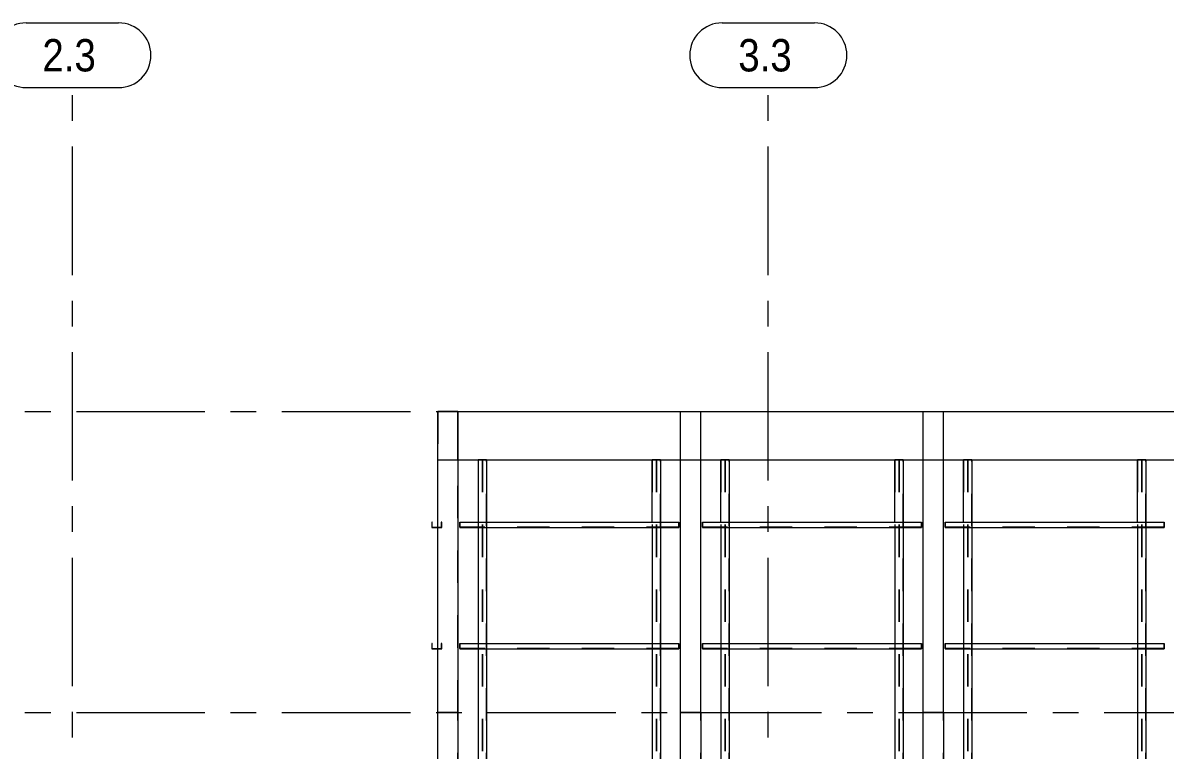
# Model space of a CAD drawing. Header units: millimetres. Extents: x 652937 to 1670132, y 1473552 to 2851037.
# Drawn here: x 663577.87 to 663591.98, y 1524464.58 to 1524473.56 of the extents above; entities that cross this region are included whole.
import ezdxf

# ---------------------------------------------------------------- set-up
doc = ezdxf.new("R2010")
doc.units = ezdxf.units.MM
doc.linetypes.add('XKITLINE00', pattern=[0])
doc.linetypes.add('XKITLINE02', pattern=[4, 2, -2])
doc.layers.add('Part', color=7, linetype='Continuous', lineweight=0)
doc.layers.add('S-GRID', color=7, linetype='Continuous', lineweight=9)
doc.styles.add('Arial', font='arial.ttf')

# ---------------------------------------------------------------- blocks, each defined once
blk = doc.blocks.new('*A20101502')
at = {"layer": 'S-GRID', "color": 7, "linetype": 'XKITLINE00', "lineweight": 0}
for p, q in [((637.405443, 66.568115), (638.992943, 66.568115)), ((640.580443, 66.568115), (648.517943, 66.568115)), ((650.105443, 66.568115), (651.692943, 66.568115)), ((653.280443, 66.568115), (661.217943, 66.568115)), ((662.805443, 66.568115), (664.392943, 66.568115)), ((665.980443, 66.568115), (673.917943, 66.568115)), ((675.505443, 66.568115), (677.092943, 66.568115)), ((678.680443, 66.568115), (686.617943, 66.568115)), ((688.205443, 66.568115), (689.792943, 66.568115)), ((691.380443, 66.568115), (699.317943, 66.568115)), ((700.905443, 66.568115), (702.492943, 66.568115)), ((704.080443, 66.568115), (712.017943, 66.568115))]:
    blk.add_line(p, q, dxfattribs=at)
blk = doc.blocks.new('*A20111503')
at = {"layer": 'Part', "color": 7, "linetype": 'XKITLINE00', "lineweight": 0}
for p, q in [((664.159217, 63.568115), (664.159217, 66.568115)), ((664.159217, 66.568115), (664.159228, 66.568115)), ((664.159217, 66.568115), (716.152661, 66.568115)), ((664.159228, 63.568115), (664.159217, 63.568115)), ((664.159217, 63.568115), (716.152661, 63.568115))]:
    blk.add_line(p, q, dxfattribs=at)
at = {"layer": 'Part', "color": 7, "linetype": 'XKITLINE02', "lineweight": 0}
blk.add_line((664.159228, 66.568115), (664.159228, 63.568115), dxfattribs=at)
blk = doc.blocks.new('*A20121504')
at = {"layer": 'Part', "color": 7, "linetype": 'XKITLINE02', "lineweight": 0}
for p, q in [((694.254256, 59.718115), (694.254225, 59.718115)), ((694.254225, 59.718115), (694.254225, 59.393115)), ((694.254225, 59.393115), (694.254256, 59.393115)), ((694.254227, 59.423115), (694.254227, 59.718115)), ((707.804225, 59.423115), (694.254227, 59.423115)), ((694.254254, 59.423115), (694.254254, 59.718115)), ((707.804196, 59.393115), (707.804196, 59.718115)), ((707.804196, 59.718115), (707.804198, 59.718115)), ((707.804198, 59.718115), (707.804198, 59.423115)), ((707.804198, 59.423115), (707.804225, 59.423115)), ((707.804225, 59.423115), (707.804225, 59.718115))]:
    blk.add_line(p, q, dxfattribs=at)
at = {"layer": 'Part', "color": 7, "linetype": 'XKITLINE00', "lineweight": 0}
for p, q in [((694.254225, 59.393115), (707.804227, 59.393115)), ((694.254254, 59.718115), (707.804227, 59.718115)), ((694.254256, 59.718115), (694.254256, 59.393115)), ((707.804227, 59.393115), (707.804196, 59.393115)), ((707.804225, 59.718115), (707.804227, 59.718115)), ((707.804227, 59.718115), (707.804227, 59.393115))]:
    blk.add_line(p, q, dxfattribs=at)
blk = doc.blocks.new('*A20131505')
at = {"layer": 'S-GRID', "color": 7, "linetype": 'XKITLINE00', "lineweight": 0}
for p, q in [((637.405443, 47.968115), (638.992943, 47.968115)), ((640.580443, 47.968115), (648.517943, 47.968115)), ((650.105443, 47.968115), (651.692943, 47.968115)), ((653.280443, 47.968115), (661.217943, 47.968115)), ((662.805443, 47.968115), (664.392943, 47.968115)), ((665.980443, 47.968115), (673.917943, 47.968115)), ((675.505443, 47.968115), (677.092943, 47.968115)), ((678.680443, 47.968115), (686.617943, 47.968115)), ((688.205443, 47.968115), (689.792943, 47.968115)), ((691.380443, 47.968115), (699.317943, 47.968115)), ((700.905443, 47.968115), (702.492943, 47.968115)), ((704.080443, 47.968115), (712.017943, 47.968115))]:
    blk.add_line(p, q, dxfattribs=at)
blk = doc.blocks.new('*A20291521')
at = {"layer": 'Part', "color": 7, "linetype": 'XKITLINE00', "lineweight": 0}
for p, q in [((676.164197, 59.718115), (676.164197, 63.568115)), ((676.664197, 63.568115), (676.664197, 59.718115)), ((676.164197, 59.393115), (676.164197, 52.218115)), ((676.664197, 59.393115), (676.664197, 52.218115)), ((676.164197, 51.893115), (676.164197, 44.718115)), ((676.664197, 51.893115), (676.664197, 44.718115)), ((676.164197, 44.393115), (676.164197, 37.218115)), ((676.664197, 44.393115), (676.664197, 37.218115)), ((676.164197, 36.893115), (676.164197, 31.468115)), ((676.664197, 36.893115), (676.664197, 31.468115))]:
    blk.add_line(p, q, dxfattribs=at)
at = {"layer": 'Part', "color": 7, "linetype": 'XKITLINE02', "lineweight": 0}
for p, q in [((676.6642, 63.568115), (676.164197, 63.568115)), ((676.164197, 63.568115), (676.164197, 59.393115)), ((676.1642, 63.568115), (676.1642, 31.468115)), ((676.399197, 63.568115), (676.399197, 31.468115)), ((676.3992, 63.568115), (676.3992, 31.468115)), ((676.429197, 63.568115), (676.429197, 31.468115)), ((676.4292, 63.568115), (676.4292, 31.468115)), ((676.6642, 31.468115), (676.6642, 63.568115)), ((676.664197, 59.718115), (676.664197, 59.393115)), ((676.164197, 52.218115), (676.164197, 51.893115)), ((676.664197, 52.218115), (676.664197, 51.893115)), ((676.164197, 44.718115), (676.164197, 44.393115)), ((676.664197, 44.718115), (676.664197, 44.393115)), ((676.164197, 37.218115), (676.164197, 36.893115)), ((676.664197, 37.218115), (676.664197, 36.893115)), ((676.164197, 31.468115), (676.6642, 31.468115))]:
    blk.add_line(p, q, dxfattribs=at)
blk = doc.blocks.new('*A20301522')
at = {"layer": 'Part', "color": 7, "linetype": 'XKITLINE00', "lineweight": 0}
for p, q in [((691.159197, 59.718115), (691.159197, 63.568115)), ((691.659197, 63.568115), (691.659197, 59.718115)), ((691.159197, 59.393115), (691.159197, 52.218115)), ((691.659197, 59.393115), (691.659197, 52.218115)), ((691.159197, 51.893115), (691.159197, 44.718115)), ((691.659197, 51.893115), (691.659197, 44.718115)), ((691.159197, 44.393115), (691.159197, 37.218115)), ((691.659197, 44.393115), (691.659197, 37.218115)), ((691.159197, 36.893115), (691.159197, 31.468115)), ((691.659197, 36.893115), (691.659197, 31.468115))]:
    blk.add_line(p, q, dxfattribs=at)
at = {"layer": 'Part', "color": 7, "linetype": 'XKITLINE02', "lineweight": 0}
for p, q in [((691.6592, 63.568115), (691.159197, 63.568115)), ((691.159197, 63.568115), (691.159197, 59.393115)), ((691.1592, 63.568115), (691.1592, 31.468115)), ((691.394197, 63.568115), (691.394197, 31.468115)), ((691.3942, 63.568115), (691.3942, 31.468115)), ((691.424197, 63.568115), (691.424197, 31.468115)), ((691.4242, 63.568115), (691.4242, 31.468115)), ((691.6592, 31.468115), (691.6592, 63.568115)), ((691.659197, 59.718115), (691.659197, 59.393115)), ((691.159197, 52.218115), (691.159197, 51.893115)), ((691.659197, 52.218115), (691.659197, 51.893115)), ((691.159197, 44.718115), (691.159197, 44.393115)), ((691.659197, 44.718115), (691.659197, 44.393115)), ((691.159197, 37.218115), (691.159197, 36.893115)), ((691.659197, 37.218115), (691.659197, 36.893115)), ((691.159197, 31.468115), (691.6592, 31.468115))]:
    blk.add_line(p, q, dxfattribs=at)
blk = doc.blocks.new('*A20311523')
at = {"layer": 'Part', "color": 7, "linetype": 'XKITLINE00', "lineweight": 0}
for p, q in [((680.409209, 59.718115), (680.409209, 63.568115)), ((680.909209, 63.568115), (680.909209, 59.718115)), ((680.409209, 59.393115), (680.409209, 52.218115)), ((680.909209, 59.393115), (680.909209, 52.218115)), ((680.409209, 51.893115), (680.409209, 44.718115)), ((680.909209, 51.893115), (680.909209, 44.718115)), ((680.409209, 44.393115), (680.409209, 37.218115)), ((680.909209, 44.393115), (680.909209, 37.218115)), ((680.409209, 36.893115), (680.409209, 31.468115)), ((680.909209, 36.893115), (680.909209, 31.468115))]:
    blk.add_line(p, q, dxfattribs=at)
at = {"layer": 'Part', "color": 7, "linetype": 'XKITLINE02', "lineweight": 0}
for p, q in [((680.909213, 63.568115), (680.409209, 63.568115)), ((680.40921, 63.568115), (680.409209, 59.393115)), ((680.409212, 63.568115), (680.409213, 31.468115)), ((680.64421, 63.568115), (680.64421, 31.468115)), ((680.644212, 63.568115), (680.644212, 31.468115)), ((680.67421, 63.568115), (680.67421, 31.468115)), ((680.674212, 63.568115), (680.674212, 31.468115)), ((680.909213, 31.468115), (680.909212, 63.568115)), ((680.909209, 59.718115), (680.909209, 59.393115)), ((680.409209, 52.218115), (680.409209, 51.893115)), ((680.909209, 52.218115), (680.909209, 51.893115)), ((680.409209, 44.718115), (680.409209, 44.393115)), ((680.909209, 44.718115), (680.909209, 44.393115)), ((680.409209, 37.218115), (680.409209, 36.893115)), ((680.909209, 37.218115), (680.909209, 36.893115)), ((680.409209, 31.468115), (680.909213, 31.468115))]:
    blk.add_line(p, q, dxfattribs=at)
blk = doc.blocks.new('*A20321524')
at = {"layer": 'Part', "color": 7, "linetype": 'XKITLINE00', "lineweight": 0}
for p, q in [((706.154197, 59.718115), (706.154197, 63.568115)), ((706.654197, 63.568115), (706.654197, 59.718115)), ((706.154197, 59.393115), (706.154197, 52.218115)), ((706.654197, 59.393115), (706.654197, 52.218115)), ((706.154197, 51.893115), (706.154197, 44.718115)), ((706.654197, 51.893115), (706.654197, 44.718115)), ((706.154197, 44.393115), (706.154197, 37.218115)), ((706.654197, 44.393115), (706.654197, 37.218115)), ((706.154197, 36.893115), (706.154197, 31.468115)), ((706.654197, 36.893115), (706.654197, 31.468115))]:
    blk.add_line(p, q, dxfattribs=at)
at = {"layer": 'Part', "color": 7, "linetype": 'XKITLINE02', "lineweight": 0}
for p, q in [((706.6542, 63.568115), (706.154197, 63.568115)), ((706.154197, 63.568115), (706.154197, 59.393115)), ((706.1542, 63.568115), (706.1542, 31.468115)), ((706.389197, 63.568115), (706.389197, 31.468115)), ((706.3892, 63.568115), (706.3892, 31.468115)), ((706.419197, 63.568115), (706.419197, 31.468115)), ((706.4192, 63.568115), (706.4192, 31.468115)), ((706.6542, 31.468115), (706.6542, 63.568115)), ((706.654197, 59.718115), (706.654197, 59.393115)), ((706.154197, 52.218115), (706.154197, 51.893115)), ((706.654197, 52.218115), (706.654197, 51.893115)), ((706.154197, 44.718115), (706.154197, 44.393115)), ((706.654197, 44.718115), (706.654197, 44.393115)), ((706.154197, 37.218115), (706.154197, 36.893115)), ((706.654197, 37.218115), (706.654197, 36.893115)), ((706.154197, 31.468115), (706.6542, 31.468115))]:
    blk.add_line(p, q, dxfattribs=at)
blk = doc.blocks.new('*A20331525')
at = {"layer": 'Part', "color": 7, "linetype": 'XKITLINE00', "lineweight": 0}
for p, q in [((695.404209, 59.718115), (695.404209, 63.568115)), ((695.904209, 63.568115), (695.904209, 59.718115)), ((695.404209, 59.393115), (695.404209, 52.218115)), ((695.904209, 59.393115), (695.904209, 52.218115)), ((695.404209, 51.893115), (695.404209, 44.718115)), ((695.904209, 51.893115), (695.904209, 44.718115)), ((695.404209, 44.393115), (695.404209, 37.218115)), ((695.904209, 44.393115), (695.904209, 37.218115)), ((695.404209, 36.893115), (695.404209, 31.468115)), ((695.904209, 36.893115), (695.904209, 31.468115))]:
    blk.add_line(p, q, dxfattribs=at)
at = {"layer": 'Part', "color": 7, "linetype": 'XKITLINE02', "lineweight": 0}
for p, q in [((695.904213, 63.568115), (695.404209, 63.568115)), ((695.40421, 63.568115), (695.404209, 59.393115)), ((695.404212, 63.568115), (695.404213, 31.468115)), ((695.63921, 63.568115), (695.63921, 31.468115)), ((695.639212, 63.568115), (695.639212, 31.468115)), ((695.66921, 63.568115), (695.66921, 31.468115)), ((695.669212, 63.568115), (695.669212, 31.468115)), ((695.904213, 31.468115), (695.904212, 63.568115)), ((695.904209, 59.718115), (695.904209, 59.393115)), ((695.404209, 52.218115), (695.404209, 51.893115)), ((695.904209, 52.218115), (695.904209, 51.893115)), ((695.404209, 44.718115), (695.404209, 44.393115)), ((695.904209, 44.718115), (695.904209, 44.393115)), ((695.404209, 37.218115), (695.404209, 36.893115)), ((695.904209, 37.218115), (695.904209, 36.893115)), ((695.404209, 31.468115), (695.904213, 31.468115))]:
    blk.add_line(p, q, dxfattribs=at)
blk = doc.blocks.new('*A20351527')
at = {"layer": 'Part', "color": 7, "linetype": 'XKITLINE00', "lineweight": 0}
for p, q in [((692.909217, 47.968115), (692.909217, 66.568115)), ((692.909217, 66.568115), (694.159217, 66.568115)), ((694.159217, 47.968115), (694.159217, 66.568115)), ((694.159217, 66.568115), (694.15923, 66.568115)), ((694.159217, 47.968115), (692.909217, 47.968115)), ((694.15923, 47.968115), (694.159217, 47.968115))]:
    blk.add_line(p, q, dxfattribs=at)
at = {"layer": 'Part', "color": 7, "linetype": 'XKITLINE02', "lineweight": 0}
for p, q in [((692.90923, 47.968115), (692.90923, 66.568115)), ((694.159217, 66.568115), (694.15923, 66.568115)), ((694.15923, 47.968115), (694.15923, 66.568115)), ((694.159217, 47.968115), (694.15923, 47.968115))]:
    blk.add_line(p, q, dxfattribs=at)
blk = doc.blocks.new('*A20361528')
at = {"layer": 'Part', "color": 7, "linetype": 'XKITLINE00', "lineweight": 0}
for p, q in [((677.909217, 47.968115), (677.909217, 66.568115)), ((677.909217, 66.568115), (679.159217, 66.568115)), ((679.159217, 47.968115), (679.159217, 66.568115)), ((679.159217, 66.568115), (679.15923, 66.568115)), ((679.159217, 47.968115), (677.909217, 47.968115)), ((679.15923, 47.968115), (679.159217, 47.968115))]:
    blk.add_line(p, q, dxfattribs=at)
at = {"layer": 'Part', "color": 7, "linetype": 'XKITLINE02', "lineweight": 0}
for p, q in [((677.90923, 47.968115), (677.90923, 66.568115)), ((679.159217, 66.568115), (679.15923, 66.568115)), ((679.15923, 47.968115), (679.15923, 66.568115)), ((679.159217, 47.968115), (679.15923, 47.968115))]:
    blk.add_line(p, q, dxfattribs=at)
blk = doc.blocks.new('*A20371529')
at = {"layer": 'Part', "color": 7, "linetype": 'XKITLINE00', "lineweight": 0}
for p, q in [((677.909217, 31.468115), (677.909217, 47.968115)), ((677.909217, 47.968115), (679.159217, 47.968115)), ((679.15923, 47.968115), (679.159217, 47.968115)), ((679.159217, 47.968115), (679.159217, 31.468115)), ((679.159217, 31.468115), (677.909217, 31.468115)), ((679.15923, 31.468115), (679.159217, 31.468115))]:
    blk.add_line(p, q, dxfattribs=at)
at = {"layer": 'Part', "color": 7, "linetype": 'XKITLINE02', "lineweight": 0}
for p, q in [((677.90923, 31.468115), (677.90923, 47.968115)), ((679.15923, 31.468115), (679.15923, 47.968115))]:
    blk.add_line(p, q, dxfattribs=at)
blk = doc.blocks.new('*A20381530')
at = {"layer": 'Part', "color": 7, "linetype": 'XKITLINE00', "lineweight": 0}
for p, q in [((692.909217, 31.468115), (692.909217, 47.968115)), ((692.909217, 47.968115), (694.159217, 47.968115)), ((694.15923, 47.968115), (694.159217, 47.968115)), ((694.159217, 47.968115), (694.159217, 31.468115)), ((694.159217, 31.468115), (692.909217, 31.468115)), ((694.15923, 31.468115), (694.159217, 31.468115))]:
    blk.add_line(p, q, dxfattribs=at)
at = {"layer": 'Part', "color": 7, "linetype": 'XKITLINE02', "lineweight": 0}
for p, q in [((692.90923, 31.468115), (692.90923, 47.968115)), ((694.15923, 31.468115), (694.15923, 47.968115))]:
    blk.add_line(p, q, dxfattribs=at)
blk = doc.blocks.new('*A20431535')
at = {"layer": 'Part', "color": 7, "linetype": 'XKITLINE02', "lineweight": 0}
for p, q in [((664.264256, 52.218115), (664.264225, 52.218115)), ((664.264225, 52.218115), (664.264225, 51.893115)), ((664.264225, 51.893115), (664.264256, 51.893115)), ((664.264227, 51.923115), (664.264227, 52.218115)), ((677.814225, 51.923115), (664.264227, 51.923115)), ((664.264254, 51.923115), (664.264254, 52.218115)), ((677.814196, 51.893115), (677.814196, 52.218115)), ((677.814196, 52.218115), (677.814198, 52.218115)), ((677.814198, 52.218115), (677.814198, 51.923115)), ((677.814198, 51.923115), (677.814225, 51.923115)), ((677.814225, 51.923115), (677.814225, 52.218115))]:
    blk.add_line(p, q, dxfattribs=at)
at = {"layer": 'Part', "color": 7, "linetype": 'XKITLINE00', "lineweight": 0}
for p, q in [((664.264225, 51.893115), (677.814227, 51.893115)), ((664.264254, 52.218115), (677.814227, 52.218115)), ((664.264256, 52.218115), (664.264256, 51.893115)), ((677.814227, 51.893115), (677.814196, 51.893115)), ((677.814225, 52.218115), (677.814227, 52.218115)), ((677.814227, 52.218115), (677.814227, 51.893115))]:
    blk.add_line(p, q, dxfattribs=at)
blk = doc.blocks.new('*A20441536')
at = {"layer": 'Part', "color": 7, "linetype": 'XKITLINE02', "lineweight": 0}
for p, q in [((679.259256, 52.218115), (679.259225, 52.218115)), ((679.259225, 52.218115), (679.259225, 51.893115)), ((679.259225, 51.893115), (679.259256, 51.893115)), ((679.259227, 51.923115), (679.259227, 52.218115)), ((692.809225, 51.923115), (679.259227, 51.923115)), ((679.259254, 51.923115), (679.259254, 52.218115)), ((692.809196, 51.893115), (692.809196, 52.218115)), ((692.809196, 52.218115), (692.809198, 52.218115)), ((692.809198, 52.218115), (692.809198, 51.923115)), ((692.809198, 51.923115), (692.809225, 51.923115)), ((692.809225, 51.923115), (692.809225, 52.218115))]:
    blk.add_line(p, q, dxfattribs=at)
at = {"layer": 'Part', "color": 7, "linetype": 'XKITLINE00', "lineweight": 0}
for p, q in [((679.259225, 51.893115), (692.809227, 51.893115)), ((679.259254, 52.218115), (692.809227, 52.218115)), ((679.259256, 52.218115), (679.259256, 51.893115)), ((692.809227, 51.893115), (692.809196, 51.893115)), ((692.809225, 52.218115), (692.809227, 52.218115)), ((692.809227, 52.218115), (692.809227, 51.893115))]:
    blk.add_line(p, q, dxfattribs=at)
blk = doc.blocks.new('*A20451537')
at = {"layer": 'Part', "color": 7, "linetype": 'XKITLINE02', "lineweight": 0}
for p, q in [((694.254256, 52.218115), (694.254225, 52.218115)), ((694.254225, 52.218115), (694.254225, 51.893115)), ((694.254225, 51.893115), (694.254256, 51.893115)), ((694.254227, 51.923115), (694.254227, 52.218115)), ((707.804225, 51.923115), (694.254227, 51.923115)), ((694.254254, 51.923115), (694.254254, 52.218115)), ((707.804196, 51.893115), (707.804196, 52.218115)), ((707.804196, 52.218115), (707.804198, 52.218115)), ((707.804198, 52.218115), (707.804198, 51.923115)), ((707.804198, 51.923115), (707.804225, 51.923115)), ((707.804225, 51.923115), (707.804225, 52.218115))]:
    blk.add_line(p, q, dxfattribs=at)
at = {"layer": 'Part', "color": 7, "linetype": 'XKITLINE00', "lineweight": 0}
for p, q in [((694.254225, 51.893115), (707.804227, 51.893115)), ((694.254254, 52.218115), (707.804227, 52.218115)), ((694.254256, 52.218115), (694.254256, 51.893115)), ((707.804227, 51.893115), (707.804196, 51.893115)), ((707.804225, 52.218115), (707.804227, 52.218115)), ((707.804227, 52.218115), (707.804227, 51.893115))]:
    blk.add_line(p, q, dxfattribs=at)
blk = doc.blocks.new('*A20461538')
at = {"layer": 'Part', "color": 7, "linetype": 'XKITLINE00', "lineweight": 0}
for p, q in [((665.414209, 63.568115), (665.414209, 59.718115)), ((665.914209, 63.568115), (665.914209, 59.718115)), ((665.414209, 59.393115), (665.414209, 52.218115)), ((665.914209, 59.393115), (665.914209, 52.218115)), ((665.414209, 51.893115), (665.414209, 44.718115)), ((665.914209, 51.893115), (665.914209, 44.718115)), ((665.414209, 44.393115), (665.414209, 37.218115)), ((665.914209, 44.393115), (665.914209, 37.218115)), ((665.414209, 36.893115), (665.414209, 31.468115)), ((665.914209, 36.893115), (665.914209, 31.468115))]:
    blk.add_line(p, q, dxfattribs=at)
at = {"layer": 'Part', "color": 7, "linetype": 'XKITLINE02', "lineweight": 0}
for p, q in [((665.914213, 63.568115), (665.414209, 63.568115)), ((665.414212, 63.568115), (665.414213, 31.468115)), ((665.64921, 63.568115), (665.64921, 31.468115)), ((665.649212, 63.568115), (665.649212, 31.468115)), ((665.67921, 63.568115), (665.67921, 31.468115)), ((665.679212, 63.568115), (665.679212, 31.468115)), ((665.914213, 31.468115), (665.914212, 63.568115)), ((665.414209, 59.718115), (665.414209, 59.393115)), ((665.914209, 59.718115), (665.914209, 59.393115)), ((665.414209, 52.218115), (665.414209, 51.893115)), ((665.914209, 52.218115), (665.914209, 51.893115)), ((665.414209, 44.718115), (665.414209, 44.393115)), ((665.914209, 44.718115), (665.914209, 44.393115)), ((665.414209, 37.218115), (665.414209, 36.893115)), ((665.914209, 37.218115), (665.914209, 36.893115)), ((665.414209, 31.468115), (665.914213, 31.468115))]:
    blk.add_line(p, q, dxfattribs=at)
blk = doc.blocks.new('*A20471539')
at = {"layer": 'Part', "color": 7, "linetype": 'XKITLINE00', "lineweight": 0}
for p, q in [((662.909217, 47.968115), (662.909217, 66.568115)), ((662.909217, 66.568115), (664.159217, 66.568115)), ((664.15923, 66.568115), (664.159217, 66.568115)), ((664.159217, 66.568115), (664.159217, 47.968115)), ((664.159217, 47.968115), (662.909217, 47.968115)), ((664.15923, 47.968115), (664.159217, 47.968115))]:
    blk.add_line(p, q, dxfattribs=at)
at = {"layer": 'Part', "color": 7, "linetype": 'XKITLINE02', "lineweight": 0}
for p, q in [((662.90923, 47.968115), (662.90923, 66.568115)), ((664.15923, 47.968115), (664.15923, 66.568115))]:
    blk.add_line(p, q, dxfattribs=at)
blk = doc.blocks.new('*A20481540')
at = {"layer": 'Part', "color": 7, "linetype": 'XKITLINE00', "lineweight": 0}
for p, q in [((662.909217, 31.468115), (662.909217, 47.968115)), ((662.909217, 47.968115), (664.159217, 47.968115)), ((664.15923, 47.968115), (664.159217, 47.968115)), ((664.159217, 47.968115), (664.159217, 31.468115)), ((664.159217, 31.468115), (662.909217, 31.468115)), ((664.15923, 31.468115), (664.159217, 31.468115))]:
    blk.add_line(p, q, dxfattribs=at)
at = {"layer": 'Part', "color": 7, "linetype": 'XKITLINE02', "lineweight": 0}
for p, q in [((662.90923, 31.468115), (662.90923, 47.968115)), ((664.15923, 31.468115), (664.15923, 47.968115))]:
    blk.add_line(p, q, dxfattribs=at)
blk = doc.blocks.new('*A20601552')
at = {"layer": 'Part', "color": 7, "linetype": 'XKITLINE00', "lineweight": 0}
for p, q in [((662.574559, 52.218115), (662.534559, 52.218115)), ((662.534559, 52.218115), (662.534559, 51.893115)), ((662.534559, 51.893115), (662.909217, 51.893115)), ((662.574559, 51.923115), (662.574559, 52.218115)), ((662.574559, 51.923115), (662.909217, 51.923115))]:
    blk.add_line(p, q, dxfattribs=at)
at = {"layer": 'Part', "color": 7, "linetype": 'XKITLINE02', "lineweight": 0}
for p, q in [((662.534559, 52.218115), (662.534617, 52.218115)), ((662.534559, 51.893115), (662.534617, 51.893115)), ((662.574559, 52.218115), (662.574617, 52.218115)), ((662.574559, 51.923115), (662.574617, 51.923115)), ((662.909217, 51.923115), (663.119559, 51.923115)), ((662.909217, 51.893115), (663.159559, 51.893115)), ((663.119559, 52.218115), (663.119617, 52.218115)), ((663.159559, 52.218115), (663.119559, 52.218115)), ((663.119559, 52.218115), (663.119559, 51.923115)), ((663.119559, 51.923115), (663.119617, 51.923115)), ((663.159559, 52.218115), (663.159617, 52.218115)), ((663.159559, 51.893115), (663.159559, 52.218115)), ((663.159559, 51.893115), (663.159617, 51.893115))]:
    blk.add_line(p, q, dxfattribs=at)
blk = doc.blocks.new('*A20631554')
at = {"layer": 'S-GRID', "color": 7, "linetype": 'XKITLINE00', "lineweight": 0}
for p, q in [((640.334214, 84.516279), (640.334214, 86.103779)), ((640.334214, 74.991279), (640.334214, 82.928779)), ((640.334214, 71.816279), (640.334214, 73.403779)), ((640.334214, 62.291279), (640.334214, 70.228779)), ((640.334214, 59.116279), (640.334214, 60.703779)), ((640.334214, 49.591279), (640.334214, 57.528779)), ((640.334214, 46.416279), (640.334214, 48.003779)), ((640.334214, 36.891279), (640.334214, 44.828779)), ((640.334214, 33.716279), (640.334214, 35.303779)), ((640.334214, 24.191279), (640.334214, 32.128779)), ((640.334214, 21.016279), (640.334214, 22.603779)), ((640.334214, 11.491279), (640.334214, 19.428779)), ((640.334214, 8.316279), (640.334214, 9.903779)), ((640.334214, -1.208721), (640.334214, 6.728779))]:
    blk.add_line(p, q, dxfattribs=at)
at = {"layer": 'S-GRID', "color": 7, "style": 'Arial', "width": 0.85}
blk.add_text('2.3', height=2, dxfattribs=at).set_placement((638.480211, 87.568115))
blk = doc.blocks.new('*A21081599')
at = {"layer": 'Part', "color": 7, "linetype": 'XKITLINE02', "lineweight": 0}
for p, q in [((664.264256, 59.718115), (664.264225, 59.718115)), ((664.264225, 59.718115), (664.264225, 59.393115)), ((664.264225, 59.393115), (664.264256, 59.393115)), ((664.264227, 59.423115), (664.264227, 59.718115)), ((677.814225, 59.423115), (664.264227, 59.423115)), ((664.264254, 59.423115), (664.264254, 59.718115)), ((677.814196, 59.393115), (677.814196, 59.718115)), ((677.814196, 59.718115), (677.814198, 59.718115)), ((677.814198, 59.718115), (677.814198, 59.423115)), ((677.814198, 59.423115), (677.814225, 59.423115)), ((677.814225, 59.423115), (677.814225, 59.718115))]:
    blk.add_line(p, q, dxfattribs=at)
at = {"layer": 'Part', "color": 7, "linetype": 'XKITLINE00', "lineweight": 0}
for p, q in [((664.264225, 59.393115), (677.814227, 59.393115)), ((664.264254, 59.718115), (677.814227, 59.718115)), ((664.264256, 59.718115), (664.264256, 59.393115)), ((677.814227, 59.393115), (677.814196, 59.393115)), ((677.814225, 59.718115), (677.814227, 59.718115)), ((677.814227, 59.718115), (677.814227, 59.393115))]:
    blk.add_line(p, q, dxfattribs=at)
blk = doc.blocks.new('*A21091600')
at = {"layer": 'Part', "color": 7, "linetype": 'XKITLINE02', "lineweight": 0}
for p, q in [((679.259256, 59.718115), (679.259225, 59.718115)), ((679.259225, 59.718115), (679.259225, 59.393115)), ((679.259225, 59.393115), (679.259256, 59.393115)), ((679.259227, 59.423115), (679.259227, 59.718115)), ((692.809225, 59.423115), (679.259227, 59.423115)), ((679.259254, 59.423115), (679.259254, 59.718115)), ((692.809196, 59.393115), (692.809196, 59.718115)), ((692.809196, 59.718115), (692.809198, 59.718115)), ((692.809198, 59.718115), (692.809198, 59.423115)), ((692.809198, 59.423115), (692.809225, 59.423115)), ((692.809225, 59.423115), (692.809225, 59.718115))]:
    blk.add_line(p, q, dxfattribs=at)
at = {"layer": 'Part', "color": 7, "linetype": 'XKITLINE00', "lineweight": 0}
for p, q in [((679.259225, 59.393115), (692.809227, 59.393115)), ((679.259254, 59.718115), (692.809227, 59.718115)), ((679.259256, 59.718115), (679.259256, 59.393115)), ((692.809227, 59.393115), (692.809196, 59.393115)), ((692.809225, 59.718115), (692.809227, 59.718115)), ((692.809227, 59.718115), (692.809227, 59.393115))]:
    blk.add_line(p, q, dxfattribs=at)
blk = doc.blocks.new('*A21101601')
at = {"layer": 'Part', "color": 7, "linetype": 'XKITLINE02', "lineweight": 0}
for p, q in [((664.159236, 66.568115), (662.90923, 66.568115)), ((662.90923, 66.568115), (662.90923, 63.568115)), ((664.15923, 63.568115), (664.15923, 66.568115)), ((662.90923, 63.568115), (664.159236, 63.568115))]:
    blk.add_line(p, q, dxfattribs=at)
blk = doc.blocks.new('*A21111602')
at = {"layer": 'Part', "color": 7, "linetype": 'XKITLINE00', "lineweight": 0}
for p, q in [((662.574559, 59.718115), (662.534559, 59.718115)), ((662.534559, 59.718115), (662.534559, 59.393115)), ((662.534559, 59.393115), (662.909217, 59.393115)), ((662.574559, 59.423115), (662.574559, 59.718115)), ((662.574559, 59.423115), (662.909217, 59.423115))]:
    blk.add_line(p, q, dxfattribs=at)
at = {"layer": 'Part', "color": 7, "linetype": 'XKITLINE02', "lineweight": 0}
for p, q in [((662.534559, 59.718115), (662.534617, 59.718115)), ((662.534559, 59.393115), (662.534617, 59.393115)), ((662.574559, 59.718115), (662.574617, 59.718115)), ((662.574559, 59.423115), (662.574617, 59.423115)), ((662.909217, 59.423115), (663.119559, 59.423115)), ((662.909217, 59.393115), (663.159559, 59.393115)), ((663.119559, 59.718115), (663.119617, 59.718115)), ((663.159559, 59.718115), (663.119559, 59.718115)), ((663.119559, 59.718115), (663.119559, 59.423115)), ((663.119559, 59.423115), (663.119617, 59.423115)), ((663.159559, 59.718115), (663.159617, 59.718115)), ((663.159559, 59.393115), (663.159559, 59.718115)), ((663.159559, 59.393115), (663.159617, 59.393115))]:
    blk.add_line(p, q, dxfattribs=at)
blk = doc.blocks.new('*A21131604')
at = {"layer": 'S-GRID', "color": 7, "linetype": 'XKITLINE00', "lineweight": 0}
for p, q in [((683.334214, 84.516279), (683.334214, 86.103779)), ((683.334214, 74.991279), (683.334214, 82.928779)), ((683.334214, 71.816279), (683.334214, 73.403779)), ((683.334214, 62.291279), (683.334214, 70.228779)), ((683.334214, 59.116279), (683.334214, 60.703779)), ((683.334214, 49.591279), (683.334214, 57.528779)), ((683.334214, 46.416279), (683.334214, 48.003779)), ((683.334214, 36.891279), (683.334214, 44.828779)), ((683.334214, 33.716279), (683.334214, 35.303779)), ((683.334214, 24.191279), (683.334214, 32.128779)), ((683.334214, 21.016279), (683.334214, 22.603779)), ((683.334214, 11.491279), (683.334214, 19.428779)), ((683.334214, 8.316279), (683.334214, 9.903779)), ((683.334214, -1.208721), (683.334214, 6.728779))]:
    blk.add_line(p, q, dxfattribs=at)
at = {"layer": 'S-GRID', "color": 7, "style": 'Arial', "width": 0.85}
blk.add_text('3.3', height=2, dxfattribs=at).set_placement((681.480211, 87.568115))
blk = doc.blocks.new('*A21141605')
at = {"layer": 'S-GRID', "color": 7, "linetype": 'XKITLINE00', "lineweight": 0}
for p, q in [((680.480211, 90.568115), (686.188218, 90.568115)), ((680.480211, 86.568115), (686.188218, 86.568115))]:
    blk.add_line(p, q, dxfattribs=at)
for centre, start, end in [((680.480211, 88.568115), 90, 270), ((686.188218, 88.568115), 270, 90)]:
    blk.add_arc(centre, 2, start, end, dxfattribs=at)
blk = doc.blocks.new('*A21561647')
at = {"layer": 'S-GRID', "color": 7, "linetype": 'XKITLINE00', "lineweight": 0}
for p, q in [((637.480211, 90.568115), (643.188218, 90.568115)), ((637.480211, 86.568115), (643.188218, 86.568115))]:
    blk.add_line(p, q, dxfattribs=at)
for centre, start, end in [((637.480211, 88.568115), 90, 270), ((643.188218, 88.568115), 270, 90)]:
    blk.add_arc(centre, 2, start, end, dxfattribs=at)
blk = doc.blocks.new('si11')
at = {"color": 7, "lineweight": 0, "xscale": 200, "yscale": 200, "zscale": 200}
for name in ['*A21561647', '*A21141605', '*A20631554', '*A21131604', '*A20101502', '*A20471539', '*A21101601', '*A20111503', '*A20361528', '*A20351527', '*A20461538', '*A20291521', '*A20311523', '*A20301522', '*A20331525', '*A20321524', '*A21111602', '*A21081599', '*A21091600', '*A20121504', '*A20601552', '*A20431535', '*A20441536', '*A20451537', '*A20131505', '*A20481540', '*A20371529', '*A20381530']:
    blk.add_blockref(name, (-125633, 57033), dxfattribs=at)

msp = doc.modelspace()

# ---------------------------------------------------------------- block references
at = {"color": 7, "xscale": 0.001, "yscale": 0.001, "zscale": 0.001}
msp.add_blockref('si11', (663576.0456, 1524398.4161), dxfattribs=at)

doc.saveas('drawing.dxf')
